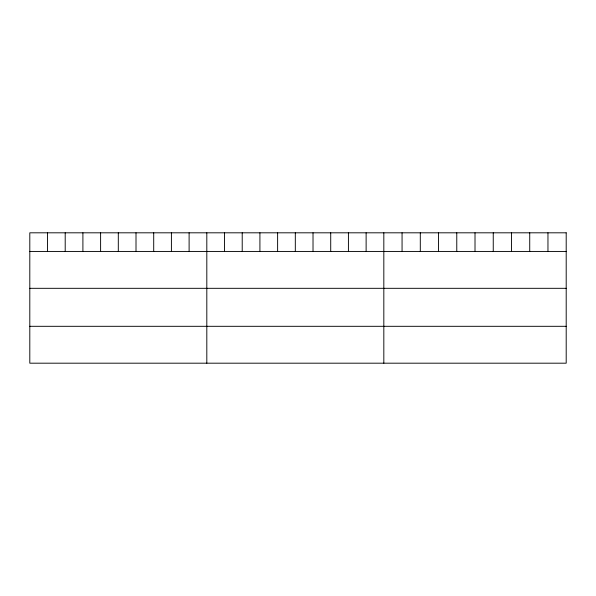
<?xml version="1.0" encoding="UTF-8"?>
<svg xmlns="http://www.w3.org/2000/svg" width="596" height="596" viewBox="0 0 596 596"><rect width="100%" height="100%" fill="white"/><g stroke="black" fill="none" stroke-linecap="round" stroke-linejoin="round"><path stroke-width="0.89" d="M29.8 251.438L566.2 251.438M29.8 288.315L566.2 288.315M29.8 326.31L566.2 326.31M547.962 232.812L547.962 251.438M529.725 232.812L529.725 251.438M511.487 232.812L511.487 251.438M493.25 232.812L493.25 251.438M475.012 232.812L475.012 251.438M456.774 232.812L456.774 251.438M438.537 232.812L438.537 251.438M420.299 232.812L420.299 251.438M402.062 232.812L402.062 251.438M383.824 232.812L383.824 363.188M366.123 232.812L366.123 251.438M348.422 232.812L348.422 251.438M330.72 232.812L330.72 251.438M313.019 232.812L313.019 251.438M295.318 232.812L295.318 251.438M277.617 232.812L277.617 251.438M259.916 232.812L259.916 251.438M242.214 232.812L242.214 251.438M224.513 232.812L224.513 251.438M206.812 232.812L206.812 363.188M189.111 232.812L189.111 251.438M171.41 232.812L171.41 251.438M153.708 232.812L153.708 251.438M136.007 232.812L136.007 251.438M118.306 232.812L118.306 251.438M100.605 232.812L100.605 251.438M82.904 232.812L82.904 251.438M65.202 232.812L65.202 251.438M47.501 232.812L47.501 251.438M566.2 232.812L29.8 232.812L29.8 363.188L566.2 363.188L566.2 232.812"/></g></svg>
